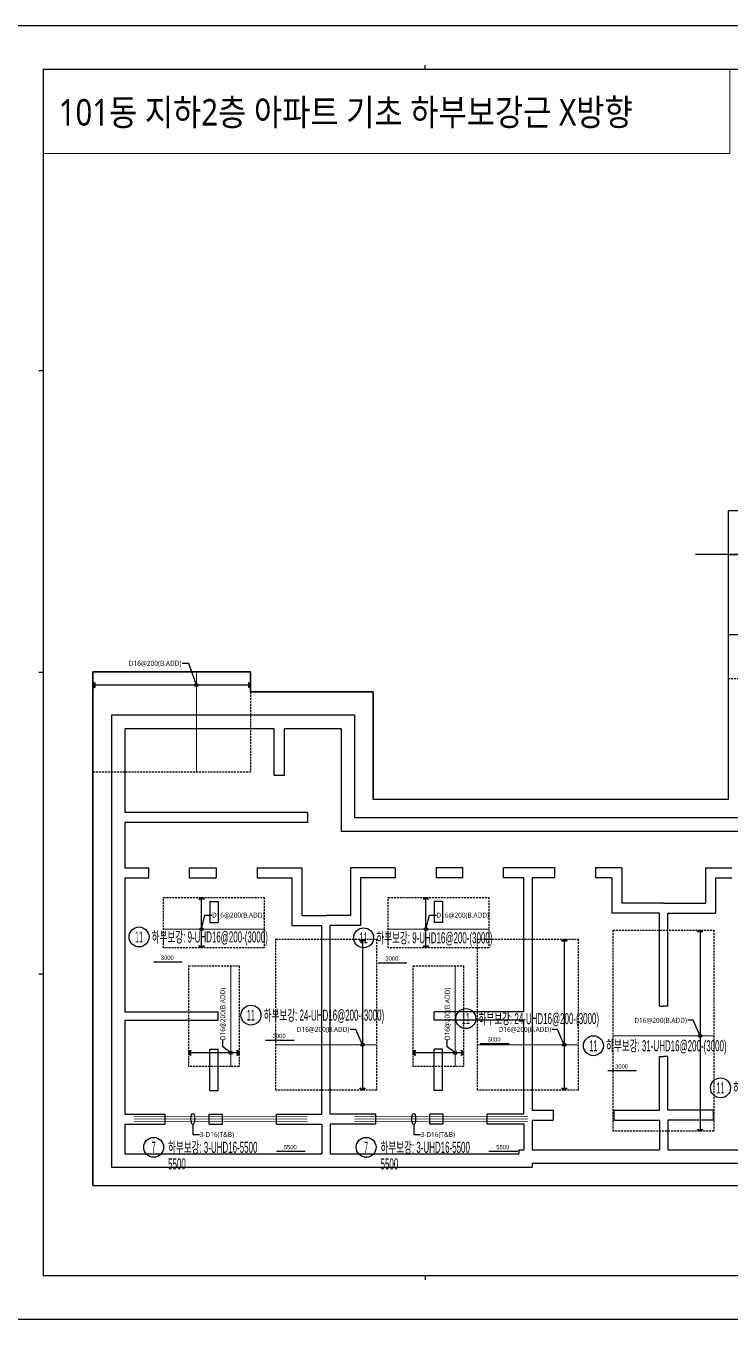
# Model space of a CAD drawing. Header units: millimetres. Extents: x 317501 to 814054, y -400799 to -14117.
# Drawn here: x 529048 to 550039, y -142411 to -103847 of the extents above; entities that cross this region are included whole.
import ezdxf
from ezdxf.enums import TextEntityAlignment as Align

# ---------------------------------------------------------------- set-up
doc = ezdxf.new("R2010")
doc.units = ezdxf.units.MM
doc.header["$LTSCALE"] = 38
for name, pattern in [('HID', [2.5, 2, -0.5]), ('HID2', [7.5, 6, -1.5]), ('XS-기초$0$HID', [2.3, 1.5, -0.8])]:
    doc.linetypes.add(name, pattern=pattern)
for name, color, linetype in [('00', 7, 'Continuous'), ('BAR-B', 2, 'HID2'), ('BAR-T', 2, 'Continuous'), ('DIM', 7, 'Continuous'), ('LEADER', 7, 'Continuous'), ('RP_TAG', 7, 'Continuous'), ('T', 1, 'Continuous'), ('XS-기초$0$기초꺽임', 4, 'XS-기초$0$HID'), ('XS-기초$0$기초연단', 3, 'Continuous'), ('XS-기초$0$보강구간', 6, 'XS-기초$0$HID'), ('철근변경선', 1, 'HID')]:
    doc.layers.add(name, color=color, linetype=linetype)
doc.layers.add('XTITLE', color=22, linetype='Continuous', lineweight=0)
doc.styles.add('RPWK1', font='Dotum.ttf', dxfattribs={"bigfont": 'whgtxt.shx'})
doc.styles.add('RPWK2', font='Dotum.ttf')
doc.styles.add('돋움', font='malgun.ttf')
doc.styles.add('맑은고딕', font='malgun.ttf')

# ---------------------------------------------------------------- blocks, each defined once
blk = doc.blocks.new('dhs_sheet2e')
at = {"color": 7}
for p, q in [((20500.6, 57331.7), (20500.6, 57531.5)), ((2996.4, 43498.2), (2796.7, 43498.2)), ((2996.4, 29664.7), (2796.7, 29664.7)), ((2996.4, 15831.2), (2796.7, 15831.2)), ((20500.6, 1997.6), (20500.6, 1797.9))]:
    blk.add_line(p, q, dxfattribs=at)
blk.add_lwpolyline([(84000, 0), (84000, 59329.4), (0, 59329.4), (0, 0)], close=True, dxfattribs=at)
at = {"color": 30, "const_width": 64.9}
blk.add_lwpolyline([(81003.6, 57331.7), (2996.4, 57331.7), (2996.4, 1997.6), (81003.6, 1997.6)], close=True, dxfattribs=at)
blk = doc.blocks.new('szdhdte')
at = {"layer": 'DIM', "color": 5}
for p, q in [((-11685, 3060), (-18935, 3060)), ((-18935, 3060), (-18935, -10415)), ((-11685, 3060), (-11685, 0)), ((-14085, 2660), (-18535, 2660)), ((-18535, 2660), (-18535, 160)), ((-14085, 1270), (-14085, 2660)), ((-12085, 2660), (-13785, 2660)), ((-13785, 2660), (-13785, 1270)), ((-12085, 2660), (-12085, -400)), ((-13785, 1270), (-14085, 1270)), ((-13095, 160), (-18535, 160)), ((-13095, 160), (-13095, -140)), ((0, 0), (-11685, 0)), ((-13095, -140), (-18535, -140)), ((-18535, -140), (-18535, -1490)), ((400, -400), (-12085, -400)), ((-18535, -1490), (-17820, -1490)), ((-17820, -1790), (-17820, -1490)), ((-16610, -1790), (-16610, -1490)), ((-16610, -1490), (-15810, -1490)), ((-15810, -1490), (-15810, -1790)), ((-14590, -1490), (-14590, -1790)), ((-14590, -1490), (-13260, -1490)), ((-13260, -1490), (-13260, -2910)), ((-10480, -1490), (-11810, -1490)), ((-11810, -1490), (-11810, -2910)), ((-10480, -1490), (-10480, -1790)), ((-9260, -1490), (-9260, -1790)), ((-8460, -1490), (-9260, -1490)), ((-8460, -1790), (-8460, -1490)), ((-7250, -1790), (-7250, -1490)), ((-6495, -1490), (-7250, -1490)), ((-5730, -1490), (-6495, -1490)), ((-5730, -1490), (-5730, -1790)), ((-3720, -1490), (-4510, -1490)), ((-4510, -1490), (-4510, -1790)), ((-3720, -1490), (-3720, -2540)), ((-1230, -1490), (-440, -1490)), ((-1230, -1490), (-1230, -2540)), ((-18535, -1790), (-17820, -1790)), ((-18535, -1790), (-18535, -5785)), ((-16610, -1790), (-15810, -1790)), ((-14590, -1790), (-13560, -1790)), ((-13560, -1790), (-13560, -3210)), ((-10480, -1790), (-11510, -1790)), ((-11510, -1790), (-11510, -3210)), ((-8460, -1790), (-9260, -1790)), ((-6645, -1790), (-7250, -1790)), ((-6645, -5785), (-6645, -1790)), ((-6395, -1790), (-6395, -8710)), ((-5730, -1790), (-6395, -1790)), ((-4020, -1790), (-4510, -1790)), ((-4020, -1790), (-4020, -2840)), ((-930, -1790), (-440, -1790)), ((-930, -1790), (-930, -2840)), ((-16005, -2490), (-16005, -3120)), ((-16005, -2490), (-15755, -2490)), ((-15755, -2490), (-15755, -3120)), ((-9315, -2490), (-9315, -3120)), ((-9065, -2490), (-9315, -2490)), ((-9065, -2490), (-9065, -3120)), ((-2475, -2540), (-3720, -2540)), ((-2475, -2540), (-1230, -2540)), ((-13260, -2910), (-12535, -2910)), ((-11810, -2910), (-12535, -2910)), ((-2600, -2840), (-4020, -2840)), ((-2600, -5610), (-2600, -2840)), ((-2350, -5610), (-2350, -2840)), ((-2350, -2840), (-930, -2840)), ((-16005, -3120), (-15755, -3120)), ((-13560, -3210), (-12660, -3210)), ((-12660, -8830), (-12660, -3210)), ((-12410, -8830), (-12410, -3210)), ((-11510, -3210), (-12410, -3210)), ((-9065, -3120), (-9315, -3120)), ((-2600, -5610), (-2475, -5610)), ((-2350, -5610), (-2475, -5610)), ((-18535, -5785), (-15755, -5785)), ((-18535, -6035), (-15755, -6035)), ((-18535, -6035), (-18535, -8830)), ((-15755, -6035), (-15755, -5785)), ((-6645, -5785), (-9315, -5785)), ((-9315, -6035), (-9315, -5785)), ((-6645, -6035), (-9315, -6035)), ((-6645, -8830), (-6645, -6035)), ((-16005, -8130), (-16005, -6895)), ((-16005, -6895), (-15755, -6895)), ((-15755, -8130), (-15755, -6895)), ((-9315, -8130), (-9315, -6895)), ((-9065, -6895), (-9315, -6895)), ((-9065, -8130), (-9065, -6895)), ((-2600, -8710), (-2600, -7110)), ((-2600, -7110), (-2475, -7110)), ((-2350, -7110), (-2475, -7110)), ((-2350, -8710), (-2350, -7110)), ((-16005, -8130), (-15755, -8130)), ((-9065, -8130), (-9315, -8130)), ((-18535, -8830), (-17335, -8830)), ((-17335, -9130), (-17335, -8830)), ((-16025, -8830), (-15625, -8830)), ((-16025, -9130), (-16025, -8830)), ((-15625, -9130), (-15625, -8830)), ((-14015, -8830), (-12660, -8830)), ((-14015, -9130), (-14015, -8830)), ((-11055, -8830), (-12410, -8830)), ((-11055, -9130), (-11055, -8830)), ((-9045, -8830), (-9445, -8830)), ((-9445, -9130), (-9445, -8830)), ((-9045, -9130), (-9045, -8830)), ((-7735, -9130), (-7735, -8830)), ((-6645, -8830), (-7735, -8830)), ((-6395, -8710), (-5765, -8710)), ((-5765, -8710), (-5765, -9010)), ((-3955, -8710), (-2600, -8710)), ((-3955, -8710), (-3955, -9010)), ((-995, -8710), (-2350, -8710)), ((-995, -8710), (-995, -9010)), ((-18535, -9130), (-17335, -9130)), ((-18535, -9130), (-18535, -10015)), ((-16025, -9130), (-15625, -9130)), ((-14015, -9130), (-12660, -9130)), ((-12660, -9130), (-12660, -10015)), ((-11055, -9130), (-12410, -9130)), ((-12410, -9130), (-12410, -10015)), ((-9045, -9130), (-9445, -9130)), ((-6645, -9130), (-7735, -9130)), ((-6645, -9130), (-6645, -9895)), ((-6395, -9010), (-6395, -9895)), ((-6395, -9010), (-5765, -9010)), ((-3955, -9010), (-2600, -9010)), ((-2600, -9010), (-2600, -9895)), ((-995, -9010), (-2350, -9010)), ((-2350, -9010), (-2350, -9895)), ((-18535, -10015), (-12660, -10015)), ((-12410, -10015), (-6795, -10015)), ((-6795, -9895), (-6795, -10015)), ((-6795, -9895), (-6645, -9895)), ((-6395, -9895), (-2600, -9895)), ((-2350, -9895), (1420, -9895)), ((-6395, -10295), (-6395, -10415)), ((-6395, -10295), (5225, -10295)), ((-18935, -10415), (-6395, -10415))]:
    blk.add_line(p, q, dxfattribs=at)
at = {"layer": 'XS-기초$0$기초꺽임', "color": 8}
blk.add_lwpolyline([(3800, 9160), (-550, 9160), (-550, 7860), (9900, 7860), (9900, 2960), (7600, 2960), (7600, 5460), (-550, 5460), (-550, 4160), (1300, 4160), (1300, 3760), (2800, 3760), (2800, 4160), (6300, 4160), (6300, 1310), (11200, 1310), (11200, 7285), (11980, 7285), (11980, 10285), (10480, 10285), (10480, 9510), (5700, 9510), (5700, 9760), (3800, 9760)], close=True, dxfattribs=at)
at = {"layer": 'XS-기초$0$기초연단'}
for p, q in [((-550, 9160), (-550, 550)), ((3800, 9160), (-550, 9160)), ((-19485, -10965), (-19485, 4360)), ((-19485, 4360), (-14785, 4360)), ((-14785, 4360), (-14785, 3760)), ((-14785, 3760), (-11135, 3760)), ((-11135, 3760), (-11135, 550)), ((-550, 550), (-11135, 550)), ((-19485, -10965), (4725, -10965))]:
    blk.add_line(p, q, dxfattribs=at)
blk.add_lwpolyline([(4150, 20302), (4150, 17985), (3800, 17985), (3800, 9160), (-550, 9160), (-550, 7860), (9900, 7860), (9900, 2960), (7600, 2960), (7600, 5460), (-550, 5460), (-550, 550), (-11135, 550), (-11135, 3760), (-14785, 3760), (-14785, 4360), (-19485, 4360), (-19485, -10965), (4725, -10965)], dxfattribs=at)
at = {"layer": '철근변경선', "ltscale": 2, "const_width": 30}
blk.add_lwpolyline([(9900, -12612), (9900, 7860), (-1534, 7860)], dxfattribs=at)
blk = doc.blocks.new('*U1073', base_point=(532561.2299, -137287.2963))
at = {"layer": 'RP_TAG', "color": 0, "linetype": 'Continuous', "ltscale": 100}
blk.add_circle((532857.2299, -137287.2963), 297, dxfattribs=at)
at = {"layer": 'RP_TAG', "color": 0, "linetype": 'Continuous', "ltscale": 100, "style": 'RPWK1', "width": 0.5}
blk.add_text('7', height=330, dxfattribs=at).set_placement((532857.2299, -137287.2963), align=Align.MIDDLE_CENTER)
at = {"layer": 'RP_TAG', "color": 0, "linetype": 'Continuous', "ltscale": 100, "style": 'RPWK1', "width": 0.55}
for s, p in [('하부보강: 3-UHD16-5500', (533286.2299, -137287.2963)), ('5500', (533286.2299, -137782.2963))]:
    blk.add_text(s, height=330, dxfattribs=at).set_placement(p, align=Align.MIDDLE_LEFT)
blk = doc.blocks.new('*U1074', base_point=(538893.865, -137287.2963))
at = {"layer": 'RP_TAG', "color": 0, "linetype": 'Continuous', "ltscale": 100}
blk.add_circle((539189.865, -137287.2963), 297, dxfattribs=at)
at = {"layer": 'RP_TAG', "color": 0, "linetype": 'Continuous', "ltscale": 100, "style": 'RPWK1', "width": 0.5}
blk.add_text('7', height=330, dxfattribs=at).set_placement((539189.865, -137287.2963), align=Align.MIDDLE_CENTER)
at = {"layer": 'RP_TAG', "color": 0, "linetype": 'Continuous', "ltscale": 100, "style": 'RPWK1', "width": 0.55}
for s, p in [('하부보강: 3-UHD16-5500', (539618.865, -137287.2963)), ('5500', (539618.865, -137782.2963))]:
    blk.add_text(s, height=330, dxfattribs=at).set_placement(p, align=Align.MIDDLE_LEFT)
blk = doc.blocks.new('*U1131', base_point=(550048.6383, -135515.873))
at = {"layer": 'RP_TAG', "color": 0, "linetype": 'Continuous', "ltscale": 100}
blk.add_circle((549751.6383, -135515.873), 297, dxfattribs=at)
at = {"layer": 'RP_TAG', "color": 0, "linetype": 'Continuous', "ltscale": 100, "style": 'RPWK1', "width": 0.5}
blk.add_text('11', height=330, dxfattribs=at).set_placement((549751.6383, -135515.873), align=Align.MIDDLE_CENTER)
at = {"layer": 'RP_TAG', "color": 0, "linetype": 'Continuous', "ltscale": 100, "style": 'RPWK1', "width": 0.55}
blk.add_text('하부보강: 17-UHD16@200-(3000)', height=330, dxfattribs=at).set_placement((550131.1383, -135515.873), align=Align.MIDDLE_LEFT)
blk = doc.blocks.new('*U1132', base_point=(546260.6788, -134258.07))
at = {"layer": 'RP_TAG', "color": 0, "linetype": 'Continuous', "ltscale": 100}
blk.add_circle((545963.6788, -134258.07), 297, dxfattribs=at)
at = {"layer": 'RP_TAG', "color": 0, "linetype": 'Continuous', "ltscale": 100, "style": 'RPWK1', "width": 0.5}
blk.add_text('11', height=330, dxfattribs=at).set_placement((545963.6788, -134258.07), align=Align.MIDDLE_CENTER)
at = {"layer": 'RP_TAG', "color": 0, "linetype": 'Continuous', "ltscale": 100, "style": 'RPWK1', "width": 0.55}
blk.add_text('하부보강: 31-UHD16@200-(3000)', height=330, dxfattribs=at).set_placement((546343.1788, -134258.07), align=Align.MIDDLE_LEFT)
blk = doc.blocks.new('*U1133', base_point=(542458.6156, -133448.7469))
at = {"layer": 'RP_TAG', "color": 0, "linetype": 'Continuous', "ltscale": 100}
blk.add_circle((542161.6156, -133448.7469), 297, dxfattribs=at)
at = {"layer": 'RP_TAG', "color": 0, "linetype": 'Continuous', "ltscale": 100, "style": 'RPWK1', "width": 0.5}
blk.add_text('11', height=330, dxfattribs=at).set_placement((542161.6156, -133448.7469), align=Align.MIDDLE_CENTER)
at = {"layer": 'RP_TAG', "color": 0, "linetype": 'Continuous', "ltscale": 100, "style": 'RPWK1', "width": 0.55}
blk.add_text('하부보강: 24-UHD16@200-(3000)', height=330, dxfattribs=at).set_placement((542541.1156, -133448.7469), align=Align.MIDDLE_LEFT)
blk = doc.blocks.new('*U1134', base_point=(536053.6969, -133346.113))
at = {"layer": 'RP_TAG', "color": 0, "linetype": 'Continuous', "ltscale": 100}
blk.add_circle((535756.6969, -133346.113), 297, dxfattribs=at)
at = {"layer": 'RP_TAG', "color": 0, "linetype": 'Continuous', "ltscale": 100, "style": 'RPWK1', "width": 0.5}
blk.add_text('11', height=330, dxfattribs=at).set_placement((535756.6969, -133346.113), align=Align.MIDDLE_CENTER)
at = {"layer": 'RP_TAG', "color": 0, "linetype": 'Continuous', "ltscale": 100, "style": 'RPWK1', "width": 0.55}
blk.add_text('하부보강: 24-UHD16@200-(3000)', height=330, dxfattribs=at).set_placement((536136.1969, -133346.113), align=Align.MIDDLE_LEFT)
blk = doc.blocks.new('*U1135', base_point=(539412.8361, -131040.025))
at = {"layer": 'RP_TAG', "color": 0, "linetype": 'Continuous', "ltscale": 100}
blk.add_circle((539115.8361, -131040.025), 297, dxfattribs=at)
at = {"layer": 'RP_TAG', "color": 0, "linetype": 'Continuous', "ltscale": 100, "style": 'RPWK1', "width": 0.5}
blk.add_text('11', height=330, dxfattribs=at).set_placement((539115.8361, -131040.025), align=Align.MIDDLE_CENTER)
at = {"layer": 'RP_TAG', "color": 0, "linetype": 'Continuous', "ltscale": 100, "style": 'RPWK1', "width": 0.55}
blk.add_text('하부보강: 9-UHD16@200-(3000)', height=330, dxfattribs=at).set_placement((539495.3361, -131040.025), align=Align.MIDDLE_LEFT)
blk = doc.blocks.new('*U1136', base_point=(532717.9364, -131014.3891))
at = {"layer": 'RP_TAG', "color": 0, "linetype": 'Continuous', "ltscale": 100}
blk.add_circle((532420.9364, -131014.3891), 297, dxfattribs=at)
at = {"layer": 'RP_TAG', "color": 0, "linetype": 'Continuous', "ltscale": 100, "style": 'RPWK1', "width": 0.5}
blk.add_text('11', height=330, dxfattribs=at).set_placement((532420.9364, -131014.3891), align=Align.MIDDLE_CENTER)
at = {"layer": 'RP_TAG', "color": 0, "linetype": 'Continuous', "ltscale": 100, "style": 'RPWK1', "width": 0.55}
blk.add_text('하부보강: 9-UHD16@200-(3000)', height=330, dxfattribs=at).set_placement((532800.4364, -131014.3891), align=Align.MIDDLE_LEFT)

msp = doc.modelspace()

# ---------------------------------------------------------------- linework, layer by layer
at = {"layer": 'BAR-B', "const_width": 30}
for points in [[(534132.4, -123105.2), (534132.4, -126105.2)], [(536152.4, -130785.2), (533152.4, -130785.2)], [(542842.4, -130785.2), (539842.4, -130785.2)], [(535152.4, -131875.2), (535152.4, -134875.2)], [(541842.4, -131875.2), (541842.4, -134875.2)], [(549557.4, -133960.2), (546557.4, -133960.2)], [(539497.4, -134230.2), (536497.4, -134230.2)], [(545512.4, -134230.2), (542512.4, -134230.2)]]:
    msp.add_lwpolyline(points, dxfattribs=at)
at = {"layer": 'BAR-T', "const_width": 20}
for points in [[(532257.4, -136375.2), (537437.4, -136375.2)], [(532257.4, -136445.2), (537437.4, -136445.2)], [(532257.4, -136515.2), (537437.4, -136515.2)], [(538837.4, -136375.2), (544017.4, -136375.2)], [(538837.4, -136445.2), (544017.4, -136445.2)], [(538837.4, -136515.2), (544017.4, -136515.2)]]:
    msp.add_lwpolyline(points, dxfattribs=at)
at = {"layer": 'LEADER'}
for p, q in [((534022.1, -136605.2), (534022.1, -136904.7)), ((540606.8, -136605.2), (540606.8, -136904.7)), ((534022.1, -136904.7), (534225.1, -136904.7)), ((540606.8, -136904.7), (540809.8, -136904.7))]:
    msp.add_line(p, q, dxfattribs=at)
for points in [[(534132.4, -123505.2), (533908.3, -122855.5), (533708.3, -122855.5)], [(535747.4, -123505.2), (535702.9, -123583.2), (535681.1, -123570.8), (535718.6, -123505.2), (535681.1, -123439.6), (535702.8, -123427), (535747.4, -123505.2), (531047.4, -123505.2), (531092.1, -123427), (531113.7, -123439.6), (531076.2, -123505.2), (531113.7, -123570.8), (531092, -123583.2), (531047.4, -123505.2)], [(534283.7, -131335.2), (534205.7, -131290.6), (534218.1, -131268.9), (534283.7, -131306.4), (534349.3, -131268.9), (534361.9, -131290.5), (534283.7, -131335.2), (534283.7, -129835.2), (534361.9, -129879.8), (534349.3, -129901.4), (534283.7, -129864), (534218.1, -129901.4), (534205.7, -129879.7), (534283.7, -129835.2)], [(540973.7, -131335.2), (540895.7, -131290.6), (540908.1, -131268.9), (540973.7, -131306.4), (541039.3, -131268.9), (541051.9, -131290.5), (540973.7, -131335.2), (540973.7, -129835.2), (541051.9, -129879.8), (541039.3, -129901.4), (540973.7, -129864), (540908.1, -129901.4), (540895.7, -129879.7), (540973.7, -129835.2)], [(534283.7, -130785.2), (534386.1, -130363.9), (534594.2, -130363.9)], [(540973.7, -130785.2), (541076.1, -130363.9), (541284.2, -130363.9)], [(539082.1, -131080.2), (539160.1, -131124.7), (539147.7, -131146.4), (539082.1, -131109), (539016.6, -131146.4), (539004, -131124.8), (539082.1, -131080.2), (539082.1, -135580.2), (539004, -135535.5), (539016.6, -135513.9), (539082.1, -135551.4), (539147.7, -135513.9), (539160.1, -135535.6), (539082.1, -135580.2)], [(545097.1, -131080.2), (545175.1, -131124.7), (545162.7, -131146.4), (545097.1, -131109), (545031.6, -131146.4), (545019, -131124.8), (545097.1, -131080.2), (545097.1, -135580.2), (545019, -135535.5), (545031.6, -135513.9), (545097.1, -135551.4), (545162.7, -135513.9), (545175.1, -135535.6), (545097.1, -135580.2)], [(549142.1, -130810.2), (549220.1, -130854.7), (549207.7, -130876.4), (549142.1, -130839), (549076.6, -130876.4), (549064, -130854.8), (549142.1, -130810.2), (549142.1, -136810.2), (549064, -136765.5), (549076.6, -136743.9), (549142.1, -136781.4), (549207.7, -136743.9), (549220.1, -136765.6), (549142.1, -136810.2)], [(539082.1, -134230.2), (538881.8, -133770.7), (538715, -133770.7)], [(545097.1, -134230.2), (544896.8, -133770.7), (544730, -133770.7)], [(549142.1, -133960.2), (548941.8, -133500.7), (548775, -133500.7)], [(535152.4, -134469.7), (534918, -134295), (534918, -134093.2)], [(541842.4, -134469.7), (541608, -134295), (541608, -134093.2)], [(535402.4, -134469.7), (535357.9, -134547.7), (535336.1, -134535.3), (535373.6, -134469.7), (535336.1, -134404.2), (535357.8, -134391.6), (535402.4, -134469.7), (533902.4, -134469.7), (533947.1, -134391.6), (533968.7, -134404.2), (533931.2, -134469.7), (533968.7, -134535.3), (533947, -134547.7), (533902.4, -134469.7)], [(542092.4, -134469.7), (542047.9, -134547.7), (542026.1, -134535.3), (542063.6, -134469.7), (542026.1, -134404.2), (542047.8, -134391.6), (542092.4, -134469.7), (540592.4, -134469.7), (540637.1, -134391.6), (540658.7, -134404.2), (540621.2, -134469.7), (540658.7, -134535.3), (540637, -134547.7), (540592.4, -134469.7)]]:
    msp.add_lwpolyline(points, dxfattribs=at)
for centre in [(534132.4, -123505.2), (534283.7, -130785.2), (540973.7, -130785.2), (539082.1, -134230.2), (545097.1, -134230.2), (549142.1, -133960.2), (535152.4, -134469.7), (541842.4, -134469.7)]:
    msp.add_circle(centre, 50, dxfattribs=at)
for centre in [(534022.1, -136439.9), (540606.8, -136439.9)]:
    msp.add_ellipse(centre, major_axis=(0, 165.3), ratio=0.3397569, dxfattribs=at)
at = {"layer": 'RP_TAG', "color": 250, "linetype": 'Continuous', "ltscale": 100}
for p, q in [((532717.9, -131261.9), (532717.9, -131261.9)), ((539412.8, -131287.5), (539412.8, -131287.5)), ((536053.7, -133593.6), (536053.7, -133593.6)), ((542458.6, -133696.2), (542458.6, -133696.2)), ((546260.7, -134505.6), (546260.7, -134505.6)), ((536625.7, -137287.3), (536625.7, -137287.3)), ((542958.3, -137287.3), (542958.3, -137287.3))]:
    msp.add_line(p, q, dxfattribs=at)
at = {"layer": 'RP_TAG', "color": 1, "linetype": 'Continuous', "ltscale": 100}
for points in [[(532849.9, -131756.9), (533709.7, -131756.9)], [(539544.8, -131782.5), (540404.6, -131782.5)], [(536185.7, -134088.6), (537045.4, -134088.6)], [(542590.6, -134191.2), (543450.4, -134191.2)], [(546392.7, -135000.6), (547252.4, -135000.6)], [(536516.8, -137406.2), (537377.2, -137406.2)], [(542849.4, -137406.2), (543709.8, -137406.2)]]:
    msp.add_lwpolyline(points, dxfattribs=at)
at = {"layer": 'XS-기초$0$보강구간'}
for points in [[(535747.4, -123105.2), (535747.4, -126105.2), (531047.4, -126105.2), (531047.4, -123105.2)], [(536152.4, -131335.2), (533152.4, -131335.2), (533152.4, -129835.2), (536152.4, -129835.2)], [(539842.4, -129835.2), (542842.4, -129835.2), (542842.4, -131335.2), (539842.4, -131335.2)], [(539497.4, -131080.2), (539497.4, -135580.2), (536497.4, -135580.2), (536497.4, -131080.2)], [(545512.4, -131080.2), (545512.4, -135580.2), (542512.4, -135580.2), (542512.4, -131080.2)], [(549557.4, -130810.2), (549557.4, -136810.2), (546557.4, -136810.2), (546557.4, -130810.2)], [(535402.4, -131875.2), (535402.4, -134875.2), (533902.4, -134875.2), (533902.4, -131875.2)], [(542092.4, -131875.2), (542092.4, -134875.2), (540592.4, -134875.2), (540592.4, -131875.2)]]:
    msp.add_lwpolyline(points, close=True, dxfattribs=at)
at = {"layer": 'XTITLE', "color": 3, "ltscale": 2}
msp.add_lwpolyline([(529568.6, -105145.2), (550028.9, -105145.2), (550028.9, -107656.5), (529568.6, -107656.5)], close=True, dxfattribs=at)

# ---------------------------------------------------------------- block references
at = {"color": 255, "xscale": 0.6499999991059565, "yscale": 0.6499999991059565, "zscale": 0.6499999991059565}
msp.add_blockref('dhs_sheet2e', (527620.9, -142410.8), dxfattribs=at)
at = {"layer": '00'}
msp.add_blockref('szdhdte', (550532.4, -127465.2), dxfattribs=at)
at = {"layer": 'RP_TAG', "color": 171, "linetype": 'Continuous', "ltscale": 4.80703e-312}
for name, p in [('*U1136', (532717.9, -131014.4)), ('*U1135', (539412.8, -131040)), ('*U1134', (536053.7, -133346.1)), ('*U1133', (542458.6, -133448.7)), ('*U1132', (546260.7, -134258.1)), ('*U1131', (550048.6, -135515.9)), ('*U1073', (532561.2, -137287.3)), ('*U1074', (538893.9, -137287.3))]:
    msp.add_blockref(name, p, dxfattribs=at)

# ---------------------------------------------------------------- texts
at = {"layer": 'RP_TAG', "color": 2, "linetype": 'Continuous', "ltscale": 100, "style": 'RPWK2'}
for s, p in [('3000', (533260.9, -131733.8)), ('3000', (539955.8, -131759.4)), ('3000', (536596.7, -134065.5)), ('3000', (543001.6, -134168.1)), ('3000', (546803.7, -134977.5)), ('5500', (536928.1, -137383.1)), ('5500', (543260.7, -137383.1))]:
    msp.add_text(s, height=125.77, dxfattribs=at).set_placement(p, align=Align.BOTTOM_CENTER)
at = {"layer": 'T', "style": '맑은고딕', "width": 0.8}
for p in [(533683.3, -122855.5), (548750, -133500.7), (538690, -133770.7), (544705, -133770.7)]:
    msp.add_text('D16@200(B.ADD)', height=150, dxfattribs=at).set_placement(p, align=Align.MIDDLE_RIGHT)
for s, p in [('D16@200(B.ADD)', (534594.2, -130363.9)), ('D16@200(B.ADD)', (541284.2, -130363.9)), ('3-D16(T&B)', (534225.1, -136904.7)), ('3-D16(T&B)', (540809.8, -136904.7))]:
    msp.add_text(s, height=150, dxfattribs=at).set_placement(p, align=Align.MIDDLE_LEFT)
for p in [(534918, -134093.2), (541608, -134093.2)]:
    msp.add_text('D16@200(B.ADD)', height=150, rotation=90, dxfattribs=at).set_placement(p, align=Align.MIDDLE_LEFT)
at = {"layer": 'XTITLE', "color": 2, "style": '돋움', "width": 0.85}
msp.add_text('101동 지하2층 아파트 기초 하부보강근 X방향', height=788.811, dxfattribs=at).set_placement((530027, -106423.9), align=Align.MIDDLE_LEFT)

doc.saveas('drawing.dxf')
